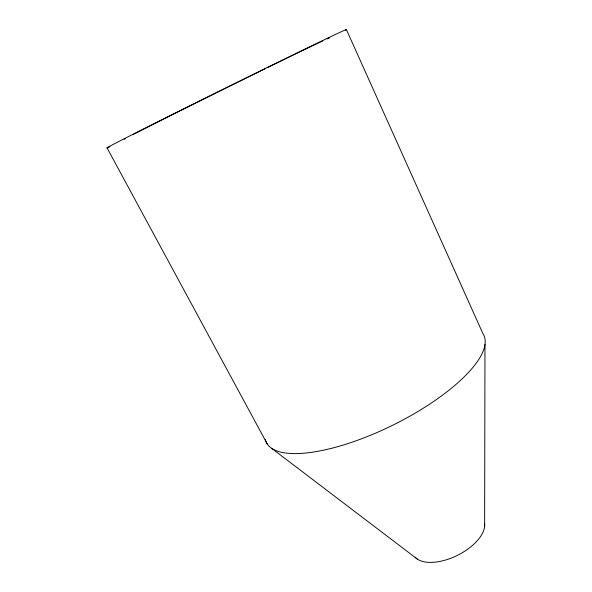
<?xml version="1.0" encoding="UTF-8"?>
<svg xmlns="http://www.w3.org/2000/svg" width="592" height="592" viewBox="0 0 592 592"><rect width="100%" height="100%" fill="white"/><g stroke="black" fill="none" stroke-linecap="round" stroke-linejoin="round"><path stroke-width="0.89" d="M484.626 526.473L484.981 344.5M271.595 448.285L417.205 559.003M107.019 147.837L267.458 444.326M346.424 29.637L482.894 333.555A121.249 40.559 -26.3 0 1 391.001 426.062A121.249 40.559 -26.3 0 1 265.26 439.456M109.927 146.727A133.651 1.132 -26.3 0 1 221.519 90.036A133.651 1.132 -26.3 0 1 345.454 30.222M124.12 139.372A115.085 0.977 -26.3 0 1 125.452 138.617M132.734 134.776A115.085 0.977 -26.3 0 1 134.488 133.866M135.213 133.496A115.085 0.977 -26.3 0 1 150.93 125.497M151.641 125.134A115.085 0.977 -26.3 0 1 260.672 70.973M261.457 70.581A115.085 0.977 -26.3 0 1 265.601 68.554M267.244 67.747A115.085 0.977 -26.3 0 1 275.228 63.847M276.05 63.44A115.085 0.977 -26.3 0 1 287.127 58.046M287.875 57.676A115.085 0.977 -26.3 0 1 298.39 52.577M299.145 52.207A115.085 0.977 -26.3 0 1 308.084 47.9M308.824 47.545A115.085 0.977 -26.3 0 1 316.764 43.741M317.63 43.334A115.085 0.977 -26.3 0 1 322.862 40.863M327.08 38.924A115.085 0.977 -26.3 0 1 329.411 37.918M484.604 523.646A39.05 19.847 -26.3 0 1 456.743 555.688A39.05 19.847 -26.3 0 1 415.133 557.168"/></g></svg>
